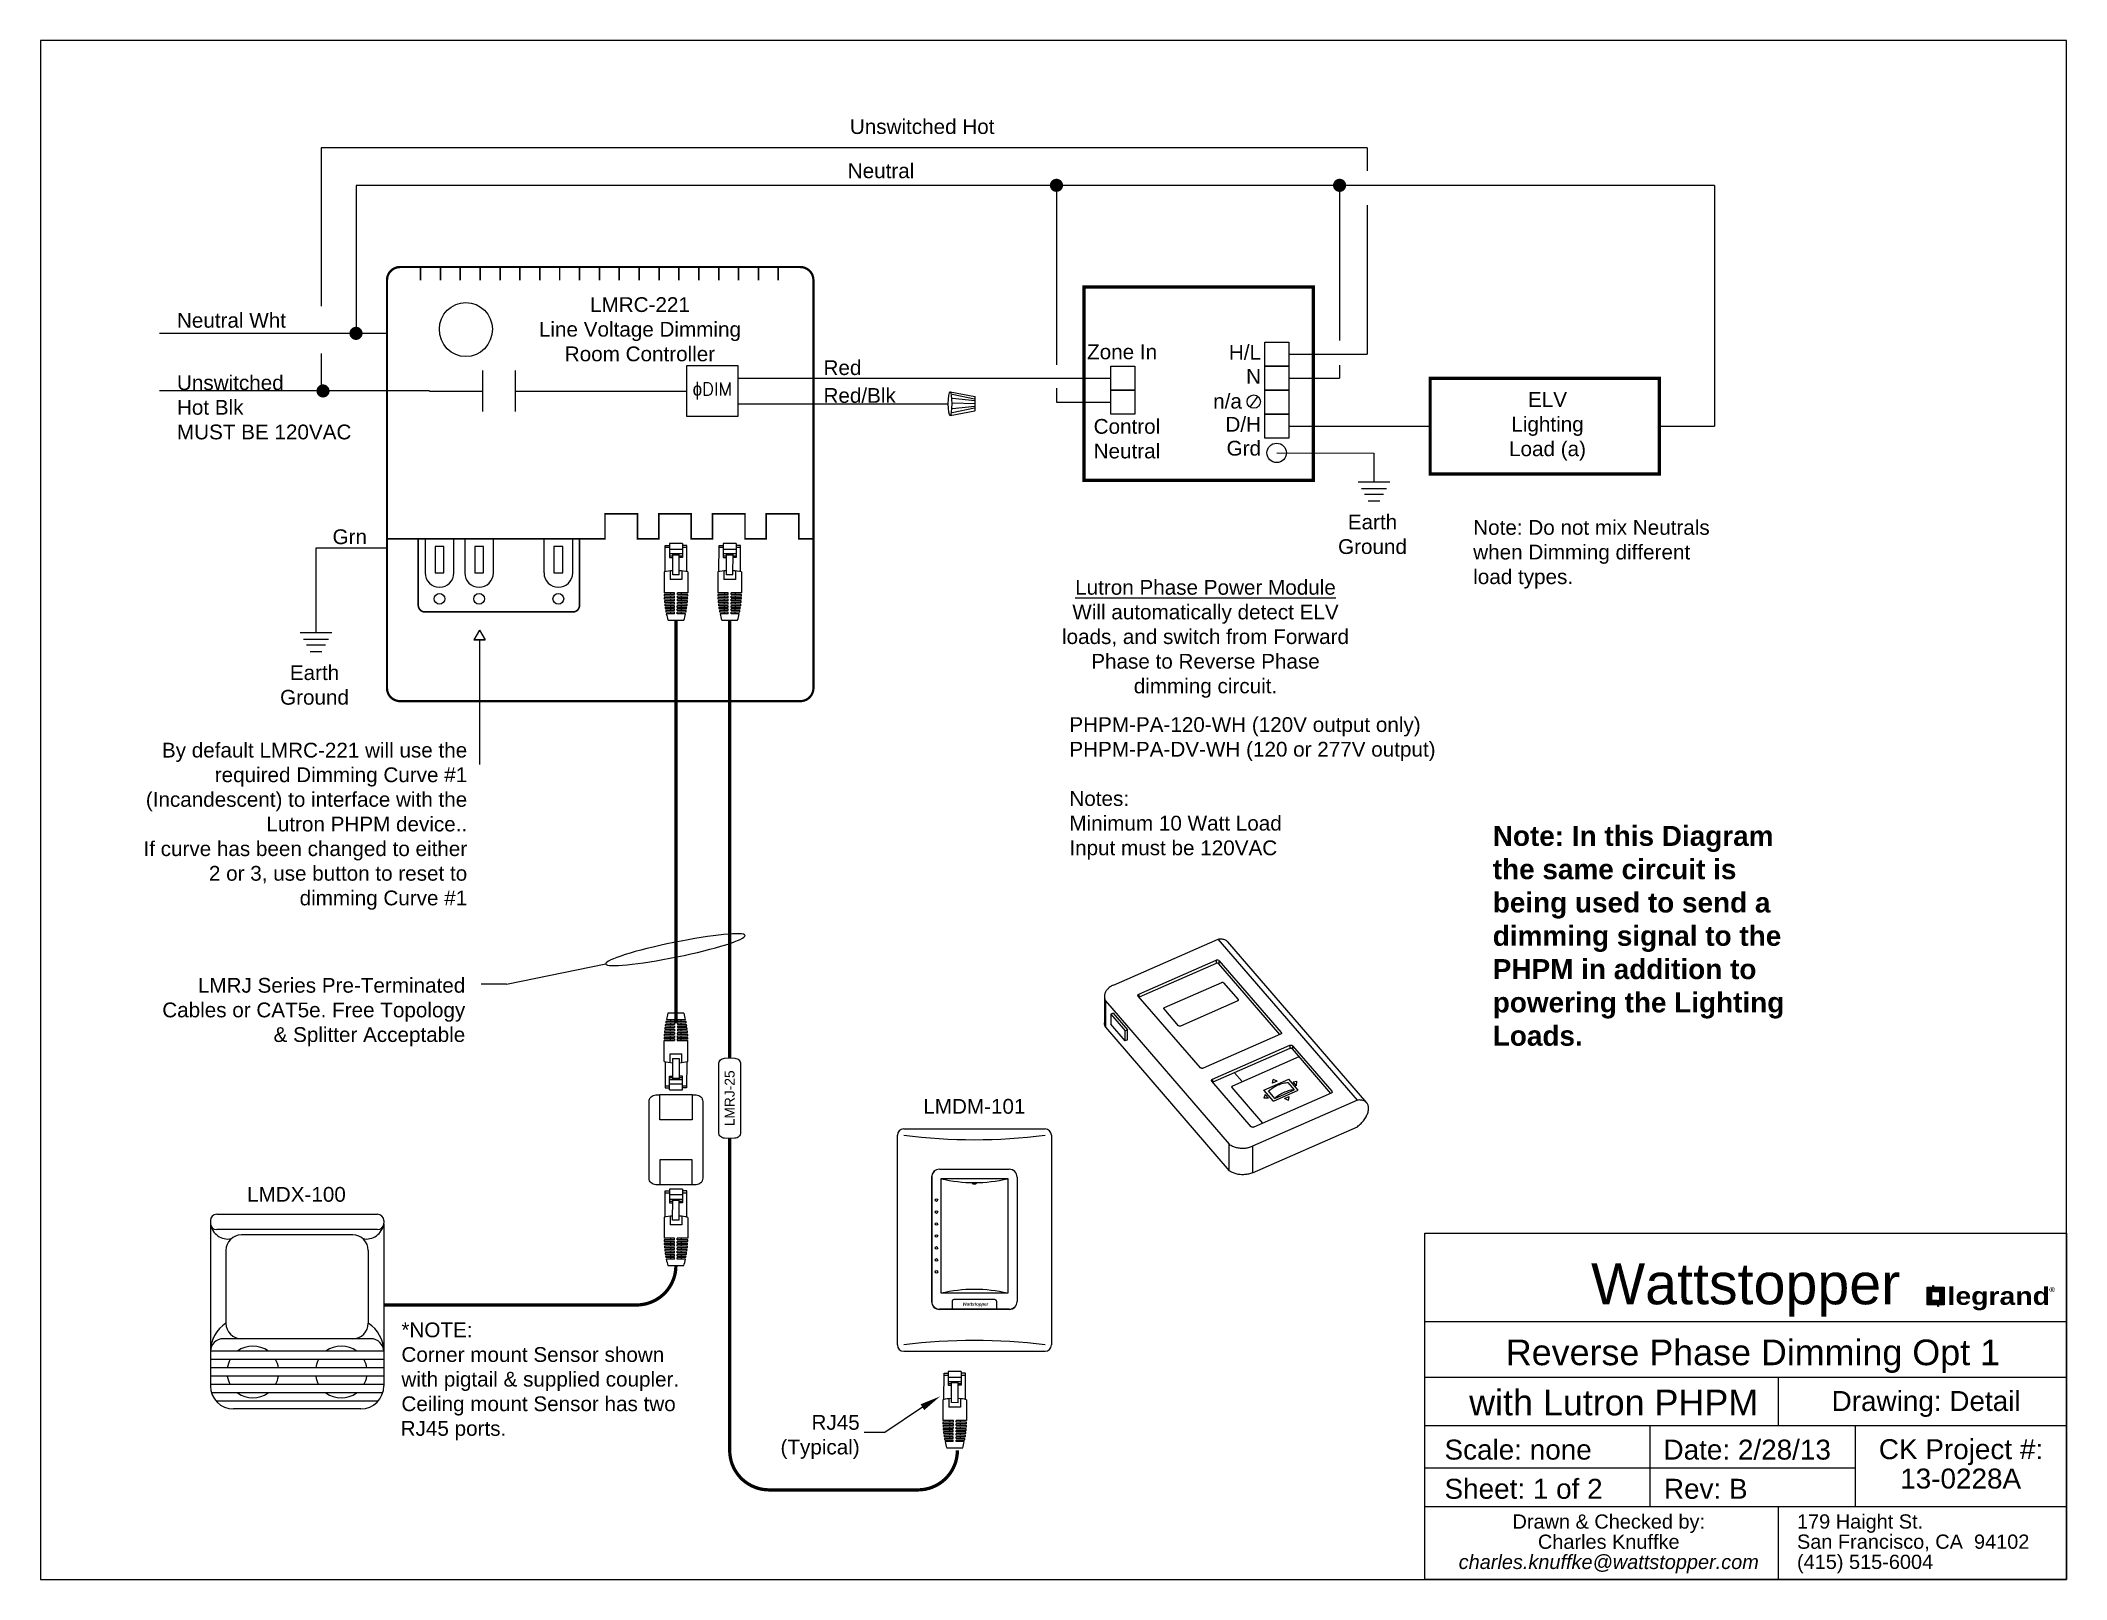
# Paper-space layout 'Lutron Rev Dim 1' of a CAD drawing. Header units: inches. Extents: x 6.51 to 16.38, y 0.58 to 8.08.
# The model-space entities are those that its viewports show. They can reach past a viewport. Long polylines and large blocks are cut down to what shows.
import ezdxf
from ezdxf.enums import TextEntityAlignment as Align

# ---------------------------------------------------------------- set-up
doc = ezdxf.new("R2010")
doc.units = ezdxf.units.IN
doc.header["$MEASUREMENT"] = 0
doc.linetypes.add('HIDDEN', pattern=[0.375, 0.25, -0.125])
doc.linetypes.add('HIDDEN2', pattern=[0.1875, 0.125, -0.0625])
doc.layers.get('0').update_dxf_attribs({"lineweight": 5})
for name, color, linetype, lineweight in [('Title Block', 7, 'Continuous', 5), ('Viewport', 7, 'Continuous', 5), ('WS', 3, 'Continuous', 5), ('WS_DETAIL', 7, 'Continuous', 5), ('WS_LineVoltage', 1, 'Continuous', 5)]:
    doc.layers.add(name, color=color, linetype=linetype, lineweight=lineweight)
doc.styles.add('ARIAL', font='arial.ttf')
doc.styles.add('Legrand', font='ariblk.ttf', dxfattribs={"height": 0.1875})
doc.styles.add('ROMANS', font='ROMANS.shx', dxfattribs={"height": 0.0625})

# ---------------------------------------------------------------- blocks, each defined once
blk = doc.blocks.new('Title_Knuffke')
h = blk.add_hatch(color=256)
h.dxf.hatch_style = 1
h.paths.add_polyline_path([(-0.6787, 1.3372), (-0.6317, 1.3372), (-0.6317, 1.3606), (-0.657, 1.3606), (-0.657, 1.4242), (-0.6787, 1.4242)])
h.paths.add_polyline_path([(-0.6228, 1.361), (-0.6259, 1.361), (-0.6259, 1.3301), (-0.6228, 1.3301)])
h.paths.add_polyline_path([(-0.6513, 1.4008), (-0.6481, 1.4008), (-0.6481, 1.4316), (-0.6513, 1.4316)])
h.paths.add_polyline_path([(-0.617, 1.4011), (-0.617, 1.3376), (-0.5953, 1.3376), (-0.5953, 1.4245), (-0.6424, 1.4245), (-0.6424, 1.4011)])
for points in [[(-0.657, 1.3606), (-0.6317, 1.3606), (-0.6317, 1.3372), (-0.6787, 1.3372), (-0.6787, 1.4242), (-0.657, 1.4242)], [(-0.6481, 1.4008), (-0.6513, 1.4008), (-0.6513, 1.4316), (-0.6481, 1.4316)], [(-0.617, 1.4011), (-0.6424, 1.4011), (-0.6424, 1.4245), (-0.5953, 1.4245), (-0.5953, 1.3376), (-0.617, 1.3376)], [(-0.6259, 1.361), (-0.6228, 1.361), (-0.6228, 1.3301), (-0.6259, 1.3301)]]:
    blk.add_lwpolyline(points, close=True)
at = {"layer": 'Title Block', "color": 7, "linetype": 'Continuous'}
for p, q in [((-3.125, 0), (-3.125, 1.6875)), ((-3.125, 1.6875), (0, 1.6875)), ((0, 1.6875), (0, 0)), ((-3.125, 1.257), (0, 1.257)), ((-3.125, 0.9861), (0, 0.9861)), ((-1.4028, 0.75), (-1.4028, 0.9861)), ((-3.125, 0.75), (0, 0.75)), ((-2.0278, 0.3542), (-2.0278, 0.75)), ((-1.0278, 0.3542), (-1.0278, 0.75)), ((-1.0278, 0.5417), (-3.125, 0.5417)), ((0, 0.3542), (-3.125, 0.3542)), ((-1.4028, 0), (-1.4028, 0.3542)), ((0, 0), (-3.125, 0))]:
    blk.add_line(p, q, dxfattribs=at)
at = {"style": 'Legrand'}
blk.add_text('legrand', height=0.08643, dxfattribs=at).set_placement((-0.5795, 1.381), align=Align.MIDDLE_LEFT)
blk.add_text('®', height=0.0235, dxfattribs=at).set_placement((-0.0839, 1.4002))
at = {"insert": (-1.5625, 1.4104), "char_height": 0.0375, "attachment_point": 5, "style": 'ARIAL'}
blk.add_mtext_dynamic_manual_height_columns('\\A2;{\\fArial|b0|i0|c0|p34;\\H5.3333x;Wattstopper}', width=0.688877, gutter_width=0.9375, heights=[0], dxfattribs=at)
at = {"layer": 'Title Block', "color": 7, "style": 'ARIAL'}
blk.add_text('CK Project #:', height=0.0972, dxfattribs=at).set_placement((-0.5139, 0.5861), align=Align.CENTER)
at = {"layer": 'Title Block', "color": 7, "char_height": 0.0694, "line_spacing_factor": 0.85, "style": 'ARIAL'}
for s, insert, width, attachment_point in [('Drawn & Checked by:\\PCharles Knuffke\\P{\\fArial|b0|i1|c0|p34;charles.knuffke@wattstopper.com}', (-2.2292, 0.317), 1.258431, 2), ('179 Haight St.\\PSan Francisco, CA  94102\\P(415) 515-6004', (-1.3124, 0.3173), 1.312364, 1)]:
    blk.add_mtext(s, dxfattribs=dict(at, insert=insert, width=width, attachment_point=attachment_point))
at = {"layer": 'Viewport', "style": 'ARIAL', "flags": 8}
for tag, height, p in [('SITE_NAME', 0.125, (-1.5271, 1.0438)), ('DRAWING_DEF', 0.125, (-2.2053, 0.7995)), ('DRAWING_TYPE', 0.0972, (-0.6836, 0.8208)), ('JOB#', 0.0972, (-0.5155, 0.443))]:
    blk.add_attdef(tag, text='', height=height, dxfattribs=at).set_placement(p, align=Align.CENTER)
for tag, p in [('SCALE', (-3.0291, 0.584)), ('DATE', (-1.9625, 0.584)), ('SHEET#', (-3.0291, 0.3931)), ('REVISION', (-1.9605, 0.3931))]:
    blk.add_attdef(tag, p, '', height=0.0972, dxfattribs=at)
blk = doc.blocks.new('A$C28216DC1')
at = {"layer": 'WS_DETAIL'}
blk.add_lwpolyline([(22.84, 8.11), (17.13, 4.27), (13.98, 4.27)], dxfattribs=at)
blk.add_solid([(23.11, 7.67), (22.56, 8.56), (25.52, 9.76)], dxfattribs=at)
at = {"layer": 'WS_DETAIL', "linetype": 'Continuous', "insert": (13.29, 3.59), "char_height": 2.25, "width": 37.309, "attachment_point": 6, "style": 'ARIAL'}
blk.add_mtext('\\pi29.81;RJ45\\P\\pi22.42;(Typical)', dxfattribs=at)
blk = doc.blocks.new('*U130')
for p, q in [((-1.64, 7.37), (-1.63, 11.37)), ((-1.63, 11.37), (-0.99, 11.37)), ((-1.63, 11.09), (-0.99, 11.09)), ((1, 11.65), (-0.99, 11.65)), ((-0.99, 11.65), (-0.99, 9.56)), ((-0.99, 10.79), (1, 10.79)), ((-0.99, 10.12), (1, 10.12)), ((-0.5, 9.76), (-0.99, 9.76)), ((-0.99, 9.56), (-0.5, 9.56)), ((-0.5, 6.9), (-0.49, 10.12)), ((0.51, 9.89), (-0.49, 9.89)), ((0.5, 6.89), (0.51, 10.12)), ((1, 9.56), (0.5, 9.56)), ((1, 9.76), (0.51, 9.76)), ((1, 11.65), (1, 9.56)), ((1.65, 11.37), (1, 11.37)), ((1, 11.09), (1.65, 11.09)), ((1.64, 7.37), (1.65, 11.37)), ((-1.8, 7.34), (-1.81, 4.17)), ((-0.9, 7.49), (-0.9, 6.2)), ((0.9, 6.2), (-0.9, 6.2)), ((0.5, 6.89), (-0.5, 6.9)), ((0.9, 7.49), (0.9, 6.2)), ((1.81, 7.33), (1.8, 4.16)), ((-0.21, 4.16), (-1.81, 4.17)), ((-0.21, 3.92), (-1.81, 3.92)), ((-0.21, 3.67), (-1.8, 3.67)), ((-0.21, 3.42), (-1.79, 3.43)), ((-0.21, 3.18), (-1.78, 3.18)), ((-0.81, 3.67), (-0.82, 3.43)), ((-0.82, 3.18), (-0.82, 2.93)), ((-0.81, 4.16), (-0.81, 3.92)), ((-0.22, 2.93), (-0.21, 3.18)), ((-0.21, 3.92), (-0.21, 4.16)), ((-0.21, 3.42), (-0.21, 3.67)), ((0.21, 3.92), (0.21, 4.16)), ((1.8, 4.16), (0.21, 4.16)), ((1.8, 3.91), (0.21, 3.92)), ((0.21, 3.42), (0.21, 3.67)), ((1.79, 3.67), (0.21, 3.67)), ((1.78, 3.42), (0.21, 3.42)), ((0.21, 2.93), (0.21, 3.18)), ((1.77, 3.18), (0.21, 3.18)), ((0.81, 4.16), (0.81, 3.92)), ((0.81, 3.67), (0.81, 3.42)), ((0.81, 3.18), (0.81, 2.93)), ((-0.22, 2.93), (-1.76, 2.93)), ((-0.22, 2.69), (-1.74, 2.69)), ((-0.22, 2.44), (-1.71, 2.44)), ((-0.22, 2.19), (-1.68, 2.19)), ((-0.22, 1.95), (-1.65, 1.95)), ((-0.22, 1.7), (-1.61, 1.7)), ((-0.22, 1.45), (-1.57, 1.45)), ((-0.22, 1.21), (-1.52, 1.21)), ((-0.22, 0.96), (-1.47, 0.96)), ((-1.21, 0), (1.21, 0)), ((-0.82, 2.69), (-0.82, 2.44)), ((-0.82, 2.19), (-0.82, 1.95)), ((-0.82, 1.7), (-0.82, 1.45)), ((-0.82, 1.21), (-0.82, 0.96)), ((-0.22, 2.44), (-0.22, 2.69)), ((-0.22, 1.95), (-0.22, 2.19)), ((-0.22, 1.45), (-0.22, 1.7)), ((-0.22, 0.96), (-0.22, 1.21)), ((0.2, 1.95), (0.2, 2.19)), ((1.67, 2.19), (0.2, 2.19)), ((1.64, 1.94), (0.2, 1.95)), ((0.2, 1.45), (0.2, 1.7)), ((1.6, 1.7), (0.2, 1.7)), ((1.55, 1.45), (0.2, 1.45)), ((0.2, 0.96), (0.2, 1.21)), ((1.51, 1.2), (0.2, 1.21)), ((1.45, 0.96), (0.2, 0.96)), ((1.75, 2.93), (0.21, 2.93)), ((0.21, 2.44), (0.21, 2.68)), ((1.73, 2.68), (0.21, 2.68)), ((1.7, 2.44), (0.21, 2.44)), ((0.8, 1.7), (0.8, 1.45)), ((0.8, 1.21), (0.8, 0.96)), ((0.81, 2.68), (0.81, 2.44)), ((0.81, 2.19), (0.81, 1.94))]:
    blk.add_line(p, q)
for centre, radius, start, end in [((-0.01, -0.65), 8.19, 93.4212, 102.6603), ((-0.01, -0.65), 8.19, 77.1781, 86.4172), ((13.26, 4.15), 15.07, 180.8562, 181.7934), ((13.26, 4.15), 15.07, 182.7312, 183.6696), ((-13.27, 4.18), 15.07, 356.1688, 357.1073), ((-13.27, 4.18), 15.07, 358.045, 358.9822), ((13.26, 4.15), 15.07, 184.6091, 185.5499), ((13.26, 4.15), 15.07, 186.4922, 187.4363), ((13.26, 4.15), 15.07, 188.3824, 189.3309), ((13.26, 4.15), 15.07, 190.282, 191.2359), ((13.26, 4.15), 15.07, 192.1931, 195.9571), ((-13.27, 4.18), 15.07, 343.8813, 347.6453), ((-13.27, 4.18), 15.07, 348.6025, 349.5565), ((-13.27, 4.18), 15.07, 350.5075, 351.456), ((-13.27, 4.18), 15.07, 352.4021, 353.3462), ((-13.27, 4.18), 15.07, 354.2885, 355.2293)]:
    blk.add_arc(centre, radius, start, end)
blk = doc.blocks.new('*U131')
for p, q in [((1.21, 0), (-1.21, 0)), ((-1.75, -2.93), (-0.21, -2.93)), ((-1.73, -2.68), (-0.21, -2.68)), ((-1.7, -2.44), (-0.21, -2.44)), ((-1.67, -2.19), (-0.2, -2.19)), ((-1.64, -1.94), (-0.2, -1.95)), ((-1.6, -1.7), (-0.2, -1.7)), ((-1.55, -1.45), (-0.2, -1.45)), ((-1.51, -1.2), (-0.2, -1.21)), ((-1.45, -0.96), (-0.2, -0.96)), ((-0.81, -2.19), (-0.81, -1.94)), ((-0.81, -2.68), (-0.81, -2.44)), ((-0.81, -3.18), (-0.81, -2.93)), ((-0.8, -1.21), (-0.8, -0.96)), ((-0.8, -1.7), (-0.8, -1.45)), ((-0.21, -2.44), (-0.21, -2.68)), ((-0.21, -2.93), (-0.21, -3.18)), ((-0.2, -0.96), (-0.2, -1.21)), ((-0.2, -1.45), (-0.2, -1.7)), ((-0.2, -1.95), (-0.2, -2.19)), ((0.22, -2.93), (0.21, -3.18)), ((0.22, -0.96), (1.47, -0.96)), ((0.22, -0.96), (0.22, -1.21)), ((0.22, -1.21), (1.52, -1.21)), ((0.22, -1.45), (1.57, -1.45)), ((0.22, -1.45), (0.22, -1.7)), ((0.22, -1.7), (1.61, -1.7)), ((0.22, -1.95), (1.65, -1.95)), ((0.22, -1.95), (0.22, -2.19)), ((0.22, -2.19), (1.68, -2.19)), ((0.22, -2.44), (1.71, -2.44)), ((0.22, -2.44), (0.22, -2.69)), ((0.22, -2.69), (1.74, -2.69)), ((0.22, -2.93), (1.76, -2.93)), ((0.82, -1.21), (0.82, -0.96)), ((0.82, -1.7), (0.82, -1.45)), ((0.82, -2.19), (0.82, -1.95)), ((0.82, -2.69), (0.82, -2.44)), ((0.82, -3.18), (0.82, -2.93)), ((-1.81, -7.33), (-1.8, -4.16)), ((-1.8, -3.91), (-0.21, -3.92)), ((-1.8, -4.16), (-0.21, -4.16)), ((-1.79, -3.67), (-0.21, -3.67)), ((-1.78, -3.42), (-0.21, -3.42)), ((-1.77, -3.18), (-0.21, -3.18)), ((-0.81, -3.67), (-0.81, -3.42)), ((-0.81, -4.16), (-0.81, -3.92)), ((-0.21, -3.42), (-0.21, -3.67)), ((-0.21, -3.92), (-0.21, -4.16)), ((0.21, -3.18), (1.78, -3.18)), ((0.21, -3.42), (1.79, -3.43)), ((0.21, -3.42), (0.21, -3.67)), ((0.21, -3.67), (1.8, -3.67)), ((0.21, -3.92), (1.81, -3.92)), ((0.21, -3.92), (0.21, -4.16)), ((0.21, -4.16), (1.81, -4.17)), ((0.81, -3.67), (0.82, -3.43)), ((0.81, -4.16), (0.81, -3.92)), ((1.8, -7.34), (1.81, -4.17)), ((-1.64, -7.37), (-1.65, -11.37)), ((-0.9, -7.49), (-0.9, -6.2)), ((-0.9, -6.2), (0.9, -6.2)), ((-0.5, -6.89), (-0.51, -10.12)), ((-0.5, -6.89), (0.5, -6.9)), ((0.5, -6.9), (0.49, -10.12)), ((0.9, -7.49), (0.9, -6.2)), ((1.64, -7.37), (1.63, -11.37)), ((-1, -11.09), (-1.65, -11.09)), ((-1.65, -11.37), (-1, -11.37)), ((-1, -11.65), (-1, -9.56)), ((-1, -9.56), (-0.5, -9.56)), ((-1, -9.76), (-0.51, -9.76)), ((0.99, -10.12), (-1, -10.12)), ((0.99, -10.79), (-1, -10.79)), ((-1, -11.65), (0.99, -11.65)), ((-0.51, -9.89), (0.49, -9.89)), ((0.99, -9.56), (0.5, -9.56)), ((0.5, -9.76), (0.99, -9.76)), ((0.99, -11.65), (0.99, -9.56)), ((1.63, -11.09), (0.99, -11.09)), ((1.63, -11.37), (0.99, -11.37))]:
    blk.add_line(p, q)
for centre, radius, start, end in [((13.27, -4.18), 15.07, 163.8813, 167.6453), ((13.27, -4.18), 15.07, 174.2885, 175.2293), ((13.27, -4.18), 15.07, 172.4021, 173.3462), ((13.27, -4.18), 15.07, 170.5075, 171.456), ((13.27, -4.18), 15.07, 168.6025, 169.5565), ((-13.26, -4.15), 15.07, 12.1931, 15.9571), ((-13.26, -4.15), 15.07, 10.282, 11.2359), ((-13.26, -4.15), 15.07, 8.3824, 9.3309), ((-13.26, -4.15), 15.07, 6.4922, 7.4363), ((-13.26, -4.15), 15.07, 4.6091, 5.5499), ((13.27, -4.18), 15.07, 178.045, 178.9822), ((13.27, -4.18), 15.07, 176.1688, 177.1073), ((-13.26, -4.15), 15.07, 2.7312, 3.6696), ((-13.26, -4.15), 15.07, 0.8562, 1.7934), ((0.01, 0.65), 8.19, 257.1781, 266.4172), ((0.01, 0.65), 8.19, 273.4212, 282.6603)]:
    blk.add_arc(centre, radius, start, end)
blk = doc.blocks.new('*U135')
at = {"linetype": 'HIDDEN'}
for p, q in [((-2.48, 3.03), (-2.48, 6.83)), ((2.48, 6.83), (2.48, 3.03)), ((2.48, 3.03), (-2.48, 3.03)), ((2.48, -3.03), (-2.48, -3.03)), ((-2.48, -3.03), (-2.48, -6.83)), ((2.48, -6.83), (2.48, -3.03))]:
    blk.add_line(p, q, dxfattribs=at)
for p, q in [((2.48, 6.83), (-2.48, 6.83)), ((2.48, -6.83), (-2.48, -6.83))]:
    blk.add_line(p, q)
for points in [[(-2.48, -6.83), (-3.08, -6.83, -0.414214), (-4.08, -5.83), (-4.08, 5.83, -0.414214), (-3.08, 6.83), (-2.48, 6.83)], [(2.48, 6.83), (3.08, 6.83, -0.414214), (4.08, 5.83), (4.08, -5.83, -0.414214), (3.08, -6.83), (2.48, -6.83)]]:
    blk.add_lwpolyline(points, format="xyb")
blk = doc.blocks.new('*U138')
at = {"const_width": 0.5}
for points in [[(0, 132.37), (0, 6)], [(34.64, 6), (34.64, 6)], [(6, 0), (28.64, 0)]]:
    blk.add_lwpolyline(points, dxfattribs=at)
for points in [[(0, 6, 0.414214), (6, 0)], [(28.64, 0, 0.414214), (34.64, 6)]]:
    blk.add_lwpolyline(points, format="xyb", dxfattribs=at)
blk = doc.blocks.new('*U134')
blk.add_lwpolyline([(-1.66, -5.21), (-1.66, 5.21, -0.414214), (-0.78, 6.09), (0.78, 6.09, -0.414214), (1.66, 5.21), (1.66, -5.21, -0.414214), (0.78, -6.09), (-0.78, -6.09, -0.414214)], format="xyb", close=True)
at = {"insert": (0, 0), "char_height": 1.5, "attachment_point": 5, "rotation": 90, "style": 'ARIAL', "bg_fill": 3, "box_fill_scale": 1, "bg_fill_color": 256, "bg_fill_transparency": 0}
blk.add_mtext_dynamic_manual_height_columns('LMRJ-25', width=12.0337, gutter_width=70, heights=[0], dxfattribs=at)
blk = doc.blocks.new('LMCT-100_i')
at = {"extrusion": (0, 0.700492, 0.71366)}
for p, q in [((-24.44, 12.57), (-4.49, 21.34)), ((21.96, -9.31), (-4.49, 21.34)), ((-2.72, 20.82), (23.73, -9.83)), ((-19.6, 10.84), (-4.88, 17.31)), ((-4.88, 16.69), (-19.52, 10.26)), ((-4.89, 17.31), (-4.89, 16.68)), ((-4.39, 17.23), (7.47, 3.58)), ((-4.39, 17.22), (-4.39, 16.6)), ((7.2, 3.17), (-4.39, 16.6)), ((-14.71, 8.31), (-3.84, 13.09)), ((-3.47, 13.03), (-0.73, 9.81)), ((-26.13, 10.41), (-26.13, 5.37)), ((-25.93, 9.59), (-25.93, 4.54)), ((-25.92, 9.59), (-2.4, -17.69)), ((-7.85, -3.15), (-19.72, 10.49)), ((-19.6, 10.84), (-19.6, 10.35)), ((-12.03, 4.85), (-14.8, 8.05)), ((-0.8, 9.56), (-11.67, 4.79)), ((-24.48, 7.23), (-24.92, 7.04)), ((-24.92, 7.04), (-22.2, 3.89)), ((-24.92, 7.04), (-24.92, 5.11)), ((-22.2, 1.96), (-24.92, 5.11)), ((-22.2, 3.89), (-21.76, 4.08)), ((-22.2, 1.96), (-22.2, 3.89)), ((-21.76, 2.15), (-21.76, 4.08)), ((-21.76, 2.15), (-22.2, 1.96)), ((7.36, 3.23), (-7.36, -3.23)), ((-5.6, -5.33), (9.12, 1.14)), ((9.12, 0.51), (-5.52, -5.91)), ((7.47, 3.58), (7.47, 3.31)), ((9.12, 1.14), (9.12, 0.51)), ((9.61, 1.05), (17.1, -7.63)), ((9.61, 1.05), (9.61, 0.43)), ((16.9, -8.02), (9.61, 0.43)), ((-1.72, -6.58), (10.88, -1.04)), ((1.77, -14.36), (-5.72, -5.68)), ((-5.6, -5.33), (-5.6, -5.82)), ((3.96, -13.7), (-1.84, -6.93)), ((0.07, -5.79), (-1.38, -4.1)), ((4.2, -7.4), (8.9, -5.34)), ((6, -9.49), (4.2, -7.4)), ((6.24, -8.97), (5.04, -7.57)), ((6, -9.49), (10.7, -7.42)), ((6.24, -8.97), (9.96, -7.33)), ((8.76, -5.94), (9.96, -7.33)), ((10.7, -7.42), (8.9, -5.34)), ((17.1, -7.63), (17.1, -7.9)), ((21.96, -9.31), (2, -18.08)), ((16.98, -7.98), (2.27, -14.44)), ((5.05, -8.96), (4.42, -8.23)), ((2, -23.12), (21.96, -14.36)), ((-2.4, -22.73), (-2.4, -17.69)), ((2, -18.08), (2, -23.12))]:
    blk.add_line(p, q, dxfattribs=at)
for p, q in [((5.83, -6.07), (5.93, -5.37)), ((6.71, -5.7), (5.93, -5.37)), ((9.78, -5.85), (10.48, -5.73)), ((10.4, -6.57), (10.48, -5.73)), ((4.42, -8.23), (4.2, -8.91)), ((5.05, -8.96), (4.2, -8.91)), ((8.87, -9.36), (8.09, -9.03)), ((8.87, -9.36), (8.97, -8.66))]:
    blk.add_line(p, q)
at = {"extrusion": (-0.310472, -0.62793, 0.71366)}
for p, q in [((6.71, -5.7), (5.83, -6.07)), ((8.97, -8.66), (8.09, -9.03))]:
    blk.add_line(p, q, dxfattribs=at)
at = {"extrusion": (-0.692921, 0.102711, 0.71366)}
blk.add_line((10.4, -6.57), (9.78, -5.85), dxfattribs=at)
for centre in [(-4.71, 16.87), (-4.71, 16.25)]:
    blk.add_arc(centre, 0.477, 48.6015, 112.129)
for points, knots in [([(-4.49, 21.34), (-4.24, 21.37), (-3.76, 21.38), (-3.16, 21.21), (-2.85, 20.98), (-2.72, 20.83), (-2.72, 20.82)], [0, 0, 0, 0, 0.1, 0.2, 0.3, 0.3044799, 0.3044799, 0.3044799, 0.3044799]), ([(-25.93, 4.54), (-26.02, 4.72), (-26.11, 5), (-26.13, 5.28), (-26.13, 5.37)], [0, 0, 0, 0, 0.1666667, 0.2459578, 0.2459578, 0.2459578, 0.2459578])]:
    blk.add_open_spline(points, degree=3, knots=knots)
for points in [[(-24.44, 12.57), (-24.67, 12.47), (-25.09, 12.23), (-25.6, 11.79), (-25.95, 11.27), (-26.13, 10.71), (-26.14, 10.14), (-26.02, 9.77), (-25.93, 9.59)], [(-3.84, 13.09), (-3.82, 13.1), (-3.78, 13.11), (-3.71, 13.12), (-3.64, 13.11), (-3.57, 13.1), (-3.52, 13.07), (-3.49, 13.04), (-3.47, 13.03)], [(-19.72, 10.49), (-19.73, 10.51), (-19.76, 10.55), (-19.77, 10.62), (-19.77, 10.69), (-19.73, 10.75), (-19.68, 10.8), (-19.63, 10.83), (-19.6, 10.84)], [(-14.8, 8.05), (-14.81, 8.07), (-14.83, 8.1), (-14.84, 8.15), (-14.83, 8.2), (-14.81, 8.24), (-14.77, 8.28), (-14.73, 8.3), (-14.71, 8.31)], [(-0.73, 9.81), (-0.72, 9.8), (-0.7, 9.77), (-0.69, 9.72), (-0.69, 9.67), (-0.72, 9.62), (-0.76, 9.58), (-0.8, 9.56), (-0.82, 9.55)], [(-11.67, 4.79), (-11.69, 4.78), (-11.73, 4.76), (-11.8, 4.75), (-11.87, 4.76), (-11.93, 4.78), (-11.99, 4.81), (-12.02, 4.83), (-12.03, 4.85)], [(7.47, 3.58), (7.49, 3.56), (7.51, 3.52), (7.53, 3.46), (7.52, 3.39), (7.48, 3.32), (7.43, 3.27), (7.38, 3.24), (7.35, 3.23)], [(9.12, 1.14), (9.14, 1.15), (9.2, 1.17), (9.3, 1.18), (9.39, 1.17), (9.48, 1.15), (9.56, 1.11), (9.6, 1.07), (9.61, 1.05)], [(9.61, 0.43), (9.6, 0.45), (9.56, 0.48), (9.48, 0.52), (9.39, 0.55), (9.3, 0.56), (9.2, 0.54), (9.14, 0.53), (9.12, 0.51)], [(-7.36, -3.23), (-7.38, -3.24), (-7.44, -3.26), (-7.54, -3.27), (-7.63, -3.27), (-7.72, -3.24), (-7.8, -3.2), (-7.84, -3.17), (-7.85, -3.15)], [(-5.72, -5.68), (-5.73, -5.66), (-5.76, -5.62), (-5.77, -5.56), (-5.76, -5.49), (-5.73, -5.42), (-5.67, -5.37), (-5.62, -5.34), (-5.6, -5.33)], [(-1.84, -6.93), (-1.85, -6.91), (-1.88, -6.87), (-1.89, -6.8), (-1.88, -6.74), (-1.85, -6.67), (-1.8, -6.62), (-1.75, -6.59), (-1.72, -6.58)], [(5.04, -7.57), (5.33, -7.34), (5.94, -6.91), (6.9, -6.4), (7.85, -6.06), (8.47, -5.96), (8.76, -5.94)], [(9.96, -7.33), (9.67, -7.35), (9.06, -7.46), (8.1, -7.8), (7.14, -8.3), (6.53, -8.73), (6.24, -8.97)], [(17.1, -7.63), (17.12, -7.65), (17.14, -7.69), (17.16, -7.75), (17.15, -7.82), (17.11, -7.88), (17.06, -7.94), (17.01, -7.97), (16.98, -7.98)], [(21.96, -14.36), (22.21, -14.17), (22.68, -13.76), (23.28, -13.06), (23.74, -12.32), (24.02, -11.58), (24.12, -10.88), (24.02, -10.27), (23.74, -9.78), (23.28, -9.44), (22.68, -9.27), (22.21, -9.28), (21.96, -9.31)], [(2.27, -14.44), (2.24, -14.46), (2.18, -14.48), (2.09, -14.49), (1.99, -14.48), (1.9, -14.45), (1.83, -14.42), (1.79, -14.38), (1.77, -14.36)], [(-2.4, -17.69), (-2.22, -17.83), (-1.8, -18.07), (-1.08, -18.32), (-0.3, -18.46), (0.5, -18.47), (1.29, -18.34), (1.78, -18.18), (2, -18.08)], [(2, -23.12), (1.78, -23.22), (1.29, -23.39), (0.5, -23.51), (-0.3, -23.5), (-1.08, -23.37), (-1.8, -23.11), (-2.22, -22.87), (-2.4, -22.73)]]:
    blk.add_open_spline(points, degree=3)
at = {"layer": 'WS_DETAIL', "extrusion": (0, 0.700492, 0.71366)}
blk.add_line((-25.93, 4.54), (-2.4, -22.73), dxfattribs=at)
at = {"layer": 'WS_DETAIL'}
blk.add_line((-24.48, 7.23), (-21.76, 4.08), dxfattribs=at)
blk = doc.blocks.new('cap')
at = {"layer": 'WS_DETAIL'}
for p, q in [((0.196, 0.214), (-0.435, 0.098)), ((-0.429, -0.01), (0.137, 0.048)), ((-0.427, 0.033), (0.141, 0.152)), ((0, 0), (0, 0)), ((0.196, -0.381), (-0.435, -0.265)), ((-0.433, -0.084), (0.133, -0.094)), ((-0.429, -0.158), (0.137, -0.215)), ((-0.427, -0.201), (0.141, -0.32))]:
    blk.add_line(p, q, dxfattribs=at)
blk.add_ellipse((-0.435, -0.084), major_axis=(0, 0.181), ratio=0.053433, start_param=-0.006784, end_param=3.15639, dxfattribs=at)
blk.add_ellipse((0.196, -0.084), major_axis=(0, -0.299), ratio=0.147154, dxfattribs=at)
blk = doc.blocks.new('WallPlate1Gang')
for p, q in [((-11.72, 0.96), (-11.72, 32.87)), ((-10.76, 33.83), (10.76, 33.83)), ((11.72, 32.87), (11.72, 0.96)), ((-6.49, 26.51), (-6.49, 7.57)), ((-5.31, 27.69), (5.31, 27.69)), ((6.49, 26.51), (6.49, 7.57)), ((5.31, 6.39), (-5.31, 6.39)), ((-10.76, 0), (10.76, 0))]:
    blk.add_line(p, q)
for centre, radius, start, end in [((-10.76, 32.87), 0.96, 90, 180), ((0, 117.5), 85.31, 262.7571, 277.2429), ((10.76, 32.87), 0.96, 0, 90), ((-5.31, 26.51), 1.18, 90, 180), ((5.31, 26.51), 1.18, 0, 90), ((-5.31, 7.57), 1.18, 180, 270), ((5.31, 7.57), 1.18, 270, 0), ((-10.76, 0.96), 0.96, 180, 270), ((0, -83.67), 85.31, 82.7571, 97.2429), ((10.76, 0.96), 0.96, 270, 0)]:
    blk.add_arc(centre, radius, start, end)
blk = doc.blocks.new('*U137')
blk.add_blockref('WallPlate1Gang', (0, -0.01))
blk = doc.blocks.new('*U207')
for p, q in [((-6.5, 20.13), (-6.5, 1.18)), ((-5.32, 21.31), (5.32, 21.31)), ((-5.07, 2.44), (-5.07, 19.89)), ((-5.07, 19.89), (5.07, 19.89)), ((-5.07, 19.89), (5.07, 19.89)), ((-0.33, 19.29), (-0.33, 19.19)), ((0.33, 19.29), (0.33, 19.19)), ((5.07, 19.89), (5.07, 2.44)), ((6.5, 20.13), (6.5, 1.18)), ((5.32, 0), (-5.32, 0)), ((5.07, 2.44), (-5.07, 2.44)), ((5.07, 2.44), (-5.07, 2.44)), ((-3.38, 1.24), (-3.38, 0)), ((3.14, 1.48), (-3.14, 1.48)), ((3.38, 1.24), (3.38, 0))]:
    blk.add_line(p, q)
for centre in [(-5.78, 16.63), (-5.78, 14.81), (-5.78, 12.99), (-5.78, 11.16), (-5.78, 9.34), (-5.78, 7.52), (-5.78, 5.7)]:
    blk.add_circle(centre, 0.199)
for centre, radius, start, end in [((-5.32, 20.13), 1.18, 90, 180), ((0, 41.25), 21.96, 256.6482, 283.3518), ((0, 19.73), 0.639, 238.6629, 301.3371), ((5.32, 20.13), 1.18, 0, 90), ((-5.32, 1.18), 1.18, 180, 270), ((0, -18.92), 21.96, 76.6482, 103.3518), ((-3.14, 1.24), 0.239, 90, 180), ((3.14, 1.24), 0.239, 0, 90), ((5.32, 1.18), 1.18, 270, 0)]:
    blk.add_arc(centre, radius, start, end)
at = {"style": 'ARIAL'}
for s, insert, char_height, width, attachment_point in [('LMDM-101', (0, 32.02), 2.25, 40.9705, 2), ('{\\fArial|b1|i1|c0|p34;Wattstopper}', (-1.79, 1.04), 0.4798, 3.7953, 1)]:
    blk.add_mtext(s, dxfattribs=dict(at, insert=insert, char_height=char_height, width=width, attachment_point=attachment_point))
blk = doc.blocks.new('*U264')
for p, q in [((-17.89, 50.31), (-17.89, 44.1)), ((-17.89, 50.31), (-17.89, 44.1)), ((-12.94, 50.31), (-12.94, 44.1)), ((-12.94, 50.31), (-12.94, 44.1)), ((-26, 47.2), (-17.89, 47.2)), ((-12.94, 47.2), (13.17, 47.2)), ((-26.64, 24.72), (-26.64, 19.51)), ((-22.27, 19.51), (-22.27, 24.72)), ((-20.61, 24.72), (-20.61, 19.51)), ((-16.25, 19.51), (-16.25, 24.72)), ((-8.56, 24.72), (-8.56, 19.51)), ((-4.19, 19.51), (-4.19, 24.72))]:
    blk.add_line(p, q)
for points, const_width in [([(-0.09, 66.07), (30.45, 66.07, -0.414214), (32.44, 64.07), (32.44, 2, -0.414214), (30.45, 0), (-30.45, 0, -0.414214), (-32.44, 2), (-32.44, 64.07, -0.414214), (-30.45, 66.07), (-0.09, 66.07)], 0.343), ([(-27.68, 24.72), (-27.68, 14.58, 0.414214), (-26.68, 13.58), (-4.15, 13.58, 0.414214), (-3.15, 14.58), (-3.15, 24.72)], 0.25)]:
    blk.add_lwpolyline(points, format="xyb", dxfattribs=dict(const_width=const_width))
at = {"const_width": 0.25}
for points in [[(-27.34, 64.06), (-27.34, 66.07)], [(-24.32, 64.06), (-24.32, 66.07)], [(-21.29, 64.06), (-21.29, 66.07)], [(-18.27, 64.06), (-18.27, 66.07)], [(-15.24, 64.06), (-15.24, 66.07)], [(-12.22, 64.06), (-12.22, 66.07)], [(-9.19, 64.06), (-9.19, 66.07)], [(-6.17, 64.06), (-6.17, 66.07)], [(-3.15, 64.06), (-3.15, 66.07)], [(-0.12, 64.06), (-0.12, 66.07)], [(2.9, 64.06), (2.9, 66.07)], [(5.93, 64.06), (5.93, 66.07)], [(8.95, 64.06), (8.95, 66.07)], [(11.98, 64.06), (11.98, 66.07)], [(15, 64.06), (15, 66.07)], [(18.03, 64.06), (18.03, 66.07)], [(21.05, 64.06), (21.05, 66.07)], [(24.07, 64.06), (24.07, 66.07)], [(27.1, 64.06), (27.1, 66.07)], [(32.44, 24.72), (30.2, 24.72), (30.2, 28.51), (25.24, 28.51), (25.24, 24.72), (22.03, 24.72), (22.03, 28.51), (17.07, 28.51), (17.07, 24.72), (13.86, 24.72), (13.86, 28.51), (8.9, 28.51), (8.9, 24.72), (5.69, 24.72), (5.69, 28.51), (0.73, 28.51), (0.73, 24.72), (-32.44, 24.72)]]:
    blk.add_lwpolyline(points, dxfattribs=at)
blk.add_lwpolyline([(-20.43, 52.43), (-21.24, 52.51), (-21.99, 52.75), (-22.67, 53.13), (-23.27, 53.64), (-23.77, 54.26), (-24.14, 54.98), (-24.38, 55.78), (-24.46, 56.64), (-24.46, 56.64), (-24.38, 57.45), (-24.14, 58.2), (-23.77, 58.89), (-23.27, 59.49), (-22.67, 59.98), (-21.99, 60.36), (-21.24, 60.59), (-20.43, 60.68), (-20.43, 60.68), (-19.63, 60.59), (-18.87, 60.36), (-18.19, 59.98), (-17.59, 59.49), (-17.09, 58.89), (-16.72, 58.2), (-16.48, 57.45), (-16.4, 56.64), (-16.4, 56.64), (-16.48, 55.78), (-16.72, 54.98), (-17.09, 54.26), (-17.59, 53.64), (-18.19, 53.13), (-18.87, 52.75), (-19.63, 52.51), (-20.43, 52.43), (-20.43, 52.43), (-20.43, 52.43)])
for points in [[(13.17, 51.08), (20.92, 51.08), (20.92, 43.33), (13.17, 43.33)], [(-25.12, 19.51), (-23.79, 19.51), (-23.79, 23.54), (-25.12, 23.54)], [(-19.09, 19.51), (-17.77, 19.51), (-17.77, 23.54), (-19.09, 23.54)], [(-7.04, 19.51), (-5.71, 19.51), (-5.71, 23.54), (-7.04, 23.54)]]:
    blk.add_lwpolyline(points, close=True)
for centre in [(-24.45, 15.57), (-18.43, 15.57), (-6.37, 15.57)]:
    blk.add_circle(centre, 0.819)
for centre in [(-24.45, 19.51), (-18.43, 19.51), (-6.37, 19.51)]:
    blk.add_arc(centre, 2.18, 180, 0)
at = {"insert": (6.05, 61.48), "char_height": 2.25, "width": 40.9705, "attachment_point": 2, "style": 'ROMANS'}
blk.add_mtext('{\\fArial|b0|i0|c0|p34;LMRC-221\\PLine Voltage Dimming\\PRoom Controller}', dxfattribs=at)
at = {"linetype": 'Continuous', "insert": (17.05, 47.2), "char_height": 2, "width": 5.8059, "attachment_point": 5, "style": 'ROMANS'}
blk.add_mtext('ɸDIM', dxfattribs=at)

msp = doc.modelspace()

# ---------------------------------------------------------------- linework, layer by layer
for p, q in [((1379.123, -39.062), (1379.123, -40.879)), ((1372.539, -39.667), (1375.984, -39.667)), ((1382.429, -40.009), (1382.279, -40.215)), ((1382.789, -41.087), (1384.638, -41.091)), ((1384.336, -41.638), (1384.94, -41.638)), ((1384.402, -41.764), (1384.875, -41.764)), ((1384.458, -41.874), (1384.818, -41.874)), ((1384.526, -42), (1384.75, -42)), ((1364.214, -44.504), (1364.817, -44.504)), ((1364.279, -44.631), (1364.752, -44.631)), ((1367.626, -44.459), (1367.519, -44.645)), ((1367.519, -44.645), (1367.733, -44.645)), ((1367.733, -44.645), (1367.519, -44.645)), ((1367.626, -44.459), (1367.733, -44.645)), ((1367.626, -44.645), (1367.626, -47.018)), ((1364.336, -44.74), (1364.696, -44.74)), ((1364.404, -44.866), (1364.628, -44.866)), ((1368.142, -51.193), (1367.656, -51.193)), ((1362.508, -55.691), (1362.508, -55.743)), ((1362.509, -55.758), (1362.509, -58.836)), ((1362.629, -55.571), (1365.687, -55.571)), ((1365.687, -55.864), (1362.629, -55.864)), ((1365.806, -55.758), (1365.806, -58.836)), ((1365.807, -55.691), (1365.807, -55.743)), ((1365.218, -55.965), (1363.098, -55.965)), ((1362.805, -56.258), (1362.805, -57.645)), ((1365.511, -56.258), (1365.511, -57.645)), ((1365.806, -58.178), (1362.509, -58.178)), ((1365.562, -57.938), (1362.754, -57.938)), ((1365.806, -58.336), (1362.509, -58.336)), ((1365.806, -58.494), (1362.509, -58.494)), ((1365.806, -58.653), (1362.509, -58.653)), ((1365.806, -58.811), (1362.509, -58.811)), ((1365.785, -58.969), (1362.53, -58.969)), ((1365.695, -59.128), (1362.62, -59.128)), ((1365.368, -59.275), (1362.948, -59.275))]:
    msp.add_line(p, q)
at = {"linetype": 'Continuous'}
msp.add_line((1368.142, -51.193), (1370.029, -50.808), dxfattribs=at)
at = {"linetype": 'Continuous', "const_width": 0.0625}
for points in [[(1379.123, -41.608), (1383.484, -41.608), (1383.484, -37.932), (1379.123, -37.932)], [(1385.708, -41.488), (1390.068, -41.488), (1390.068, -39.671), (1385.708, -39.671)]]:
    msp.add_lwpolyline(points, close=True, dxfattribs=at)
for points in [[(1382.562, -38.983), (1383.018, -38.983), (1383.018, -39.439), (1382.562, -39.439)], [(1379.634, -39.439), (1380.09, -39.439), (1380.09, -39.895), (1379.634, -39.895)], [(1382.562, -39.439), (1383.018, -39.439), (1383.018, -39.895), (1382.562, -39.895)], [(1379.634, -39.895), (1380.09, -39.895), (1380.09, -40.351), (1379.634, -40.351)], [(1382.562, -39.895), (1383.018, -39.895), (1383.018, -40.351), (1382.562, -40.351)], [(1382.562, -40.351), (1383.018, -40.351), (1383.018, -40.807), (1382.562, -40.807)]]:
    msp.add_lwpolyline(points, close=True)
for points in [[(1384.638, -41.091), (1384.638, -41.091), (1384.638, -41.638)], [(1365.868, -42.9), (1364.516, -42.9), (1364.516, -44.504)]]:
    msp.add_lwpolyline(points)
for centre, radius in [((1382.354, -40.112), 0.127), ((1382.789, -41.087), 0.185)]:
    msp.add_circle(centre, radius)
for centre, radius, start, end in [((1362.629, -55.691), 0.121, 90, 180), ((1362.629, -55.743), 0.121, 180, 270), ((1362.845, -55.702), 0.34, 189.3383, 280.3118), ((1365.471, -55.702), 0.34, 259.6882, 350.6617), ((1365.687, -55.691), 0.121, 0, 90), ((1365.687, -55.743), 0.121, 270, 0), ((1363.098, -56.258), 0.293, 90, 180), ((1365.218, -56.258), 0.293, 0, 90), ((1363.141, -58.18), 0.632, 122.1791, 180.2423), ((1363.098, -57.645), 0.293, 180, 270), ((1365.218, -57.645), 0.293, 270, 0), ((1365.174, -58.18), 0.632, 359.7577, 57.8209), ((1362.754, -58.183), 0.244, 90, 180), ((1363.317, -58.572), 0.493, 53.1936, 126.8064), ((1364.998, -58.572), 0.493, 53.1936, 126.8064), ((1365.562, -58.183), 0.244, 0, 90), ((1363.317, -58.572), 0.493, 151.3746, 170.9384), ((1363.317, -58.572), 0.493, 9.0616, 28.6254), ((1364.998, -58.572), 0.493, 151.3746, 170.9384), ((1364.998, -58.572), 0.493, 9.0616, 28.6254), ((1362.948, -58.836), 0.439, 180, 270), ((1363.317, -58.572), 0.493, 189.4443, 209.0566), ((1363.317, -58.572), 0.493, 330.9434, 350.5557), ((1364.998, -58.572), 0.493, 189.4443, 209.0566), ((1365.368, -58.836), 0.439, 270, 0), ((1364.998, -58.572), 0.493, 330.9434, 350.5557), ((1363.317, -58.572), 0.493, 233.8289, 306.1711), ((1364.998, -58.572), 0.493, 233.8289, 306.1711)]:
    msp.add_arc(centre, radius, start, end)
at = {"extrusion": (0, 0, -1)}
msp.add_ellipse((1371.354, -50.538), major_axis=(1.325, 0.27), ratio=0.103781, dxfattribs=at)
for p in [(1379.123, -39.667), (1385.708, -39.667), (1379.123, -40.273), (1385.708, -40.273)]:
    msp.add_point(p)
at = {"layer": 'WS', "const_width": 0.0625}
msp.add_lwpolyline([(1371.364, -44.269), (1371.363, -51.936)], dxfattribs=at)
msp.add_lwpolyline([(1371.363, -56.547), (1371.363, -56.547, -0.414214), (1370.614, -57.297), (1365.806, -57.297)], format="xyb", dxfattribs=at)
at = {"layer": 'WS_LineVoltage'}
for p, q in [((1364.615, -35.281), (1364.615, -38.296)), ((1384.507, -35.281), (1364.615, -35.281)), ((1391.117, -35.997), (1365.279, -35.997)), ((1365.279, -35.997), (1365.279, -38.813)), ((1391.117, -35.997), (1365.279, -35.997)), ((1383.985, -35.997), (1383.985, -38.949)), ((1364.615, -39.198), (1364.615, -39.909)), ((1383.018, -39.211), (1384.507, -39.211)), ((1372.538, -39.667), (1379.634, -39.667)), ((1383.018, -39.667), (1383.985, -39.667)), ((1383.985, -39.418), (1383.985, -39.667)), ((1372.539, -40.151), (1376.545, -40.151)), ((1378.6, -40.123), (1379.634, -40.123)), ((1383.018, -40.579), (1385.708, -40.579)), ((1390.068, -40.579), (1391.117, -40.579))]:
    msp.add_line(p, q, dxfattribs=at)
for points in [[(1384.507, -35.281), (1384.507, -35.722)], [(1378.6, -35.997), (1378.6, -39.413)], [(1391.117, -35.997), (1391.117, -40.579)], [(1384.507, -36.373), (1384.507, -39.211)], [(1365.868, -38.813), (1361.538, -38.813)], [(1366.673, -39.909), (1361.538, -39.909)], [(1378.6, -39.858), (1378.6, -40.123)]]:
    msp.add_lwpolyline(points, dxfattribs=at)
at = {"layer": 'WS_LineVoltage', "const_width": 0.125}
for points in [[(1378.538, -35.997, 1), (1378.663, -35.997, 1)], [(1383.923, -35.997, 1), (1384.048, -35.997, 1)], [(1365.216, -38.813, 1), (1365.341, -38.813, 1)], [(1364.589, -39.909, 1), (1364.713, -39.909, 1)]]:
    msp.add_lwpolyline(points, format="xyb", close=True, dxfattribs=at)

# ---------------------------------------------------------------- block references
for name, p, xscale, yscale, zscale in [('*U264', (1369.923, -45.81), 0.125, 0.125, 0.125), ('*U130', (1371.364, -44.269), 0.125, 0.125, 0.125), ('*U130', (1372.386, -44.269), 0.125, 0.125, 0.125), ('LMCT-100_i', (1382.127, -52.469), 0.1, 0.1, 0.1), ('*U131', (1371.363, -51.747), 0.125, 0.125, 0.125), ('*U135', (1371.364, -54.156), 0.125, 0.125, 0.125), ('*U207', (1377.039, -57.38), 0.125, 0.125, 0.125), ('*U137', (1377.04, -58.176), 0.125, 0.125, 0.125), ('*U130', (1371.363, -56.547), 0.125, 0.125, 0.125), ('*U130', (1376.666, -60.017), 0.125, 0.125, 0.125), ('A$C28216DC1', (1373.197, -60.256), 0.125, 0.125, 0.125)]:
    msp.add_blockref(name, p, dxfattribs=dict(xscale=xscale, yscale=yscale, zscale=zscale))
at = {"linetype": 'HIDDEN2', "xscale": 0.75, "yscale": 0.75, "zscale": 0.75, "rotation": 180}
msp.add_blockref('cap', (1376.724, -40.214), dxfattribs=at)
at = {"layer": 'WS', "xscale": 0.125, "yscale": 0.125, "zscale": 0.125}
msp.add_blockref('*U138', (1372.386, -60.815), dxfattribs=at)

# ---------------------------------------------------------------- texts
at = {"style": 'ARIAL'}
for s, height, p in [('*NOTE:', 0.2811, (1366.142, -57.911)), ('Corner mount Sensor shown', 0.28114, (1366.142, -58.38)), ('with pigtail & supplied coupler.', 0.28114, (1366.142, -58.849)), ('Ceiling mount Sensor has two', 0.28114, (1366.142, -59.317)), ('RJ45 ports.', 0.28114, (1366.128, -59.786))]:
    msp.add_text(s, height=height, dxfattribs=at).set_placement(p)
at = {"linetype": 'Continuous', "style": 'ARIAL'}
for s, insert, char_height, width, attachment_point in [('Unswitched Hot', (1374.671, -34.881), 0.28114, 3.94035, 4), ('Neutral', (1374.631, -35.722), 0.2811, 1.24127, 4), ('Neutral Wht', (1361.873, -38.567), 0.28114, 4.66176, 4), ('Unswitched\\PHot Blk\\PMUST BE 120VAC', (1361.873, -40.222), 0.28114, 7.21725, 4), ('Red', (1374.17, -39.467), 0.2811, 0.72574, 4), ('Red/Blk', (1374.17, -39.996), 0.2811, 3.8626, 4), ('By default LMRC-221 will use the required Dimming Curve #1 (Incandescent) to interface with the Lutron PHPM device..\\PIf curve has been changed to either 2 or 3, use button to reset to dimming Curve #1 ', (1367.393, -46.601), 0.281138, 6.41553, 3), ('LMRJ Series Pre-Terminated \\PCables or CAT5e. Free Topology \\P& Splitter Acceptable', (1367.356, -51.075), 0.28114, 6.9777, 3)]:
    msp.add_mtext(s, dxfattribs=dict(at, insert=insert, char_height=char_height, width=width, attachment_point=attachment_point))
at = {"style": 'ARIAL'}
for s, insert, char_height, width, attachment_point in [('Zone In', (1379.849, -39.024), 0.2812, 1.30815, 2), ('H/L', (1382.491, -39.176), 0.2812, 1.30815, 6), ('N', (1382.491, -39.632), 0.281, 1.30815, 6), ('n/a', (1382.127, -40.105), 0.2812, 1.30815, 6), ('ELV\\PLighting Load (a)', (1387.94, -39.93), 0.28125, 1.51339, 2), ('Control\\PNeutral', (1379.941, -40.442), 0.2812, 1.24177, 2), ('D/H', (1382.491, -40.544), 0.2812, 1.30815, 6), ('Grd', (1382.491, -41), 0.2812, 1.30815, 6), ('Earth\\PGround', (1384.611, -42.637), 0.281, 7.21437, 5), ('Note: Do not mix Neutrals when Dimming different load types.', (1386.527, -42.364), 0.28125, 4.79101, 1), ('Grn', (1364.832, -42.684), 0.281, 4.41089, 4), ('{\\LLutron Phase Power Module}\\PWill automatically detect ELV loads, and switch from Forward Phase to Reverse Phase dimming circuit.', (1381.435, -43.504), 0.28125, 5.48451, 2), ('Earth\\PGround', (1364.489, -45.504), 0.281, 7.21437, 5), ('LMDX-100', (1364.146, -55.052), 0.2812, 5.12131, 2)]:
    msp.add_mtext(s, dxfattribs=dict(at, insert=insert, char_height=char_height, width=width, attachment_point=attachment_point))
at = {"linetype": 'HIDDEN2', "insert": (1378.846, -46.115), "char_height": 0.28125, "width": 7.07019, "attachment_point": 1, "style": 'ARIAL'}
msp.add_mtext('PHPM-PA-120-WH (120V output only)\\PPHPM-PA-DV-WH (120 or 277V output)\\P\\PNotes:\\PMinimum 10 Watt Load\\PInput must be 120VAC', dxfattribs=at)
at = {"insert": (1386.899, -48.183), "char_height": 0.380122, "attachment_point": 1, "style": 'ARIAL'}
msp.add_mtext_dynamic_manual_height_columns('{\\fArial|b1|i0|c0|p34;Note: In this Diagram the same circuit is being used to send a dimming signal to the PHPM in addition to powering the Lighting Loads.}', width=5.56059, gutter_width=0.312, heights=[0], dxfattribs=at)

# ---------------------------------------------------------------- next in the draw order: block references
at = {"xscale": 0.125, "yscale": 0.125, "zscale": 0.125}
msp.add_blockref('*U134', (1372.386, -53.365), dxfattribs=at)

psp = doc.layouts.new('Lutron Rev Dim 1')

# ---------------------------------------------------------------- block references
at = {"layer": 'Viewport'}
psp.add_blockref('Title_Knuffke', (16.3771, 0.583), dxfattribs=at).add_auto_attribs({'SITE_NAME': 'Reverse Phase Dimming Opt 1', 'DRAWING_DEF': 'with Lutron PHPM', 'DRAWING_TYPE': 'Drawing: Detail', 'SCALE': 'Scale: none', 'DATE': 'Date: 2/28/13', 'SHEET#': 'Sheet: 1 of 2', 'REVISION': 'Rev: B', 'JOB#': '13-0228A'})

# ---------------------------------------------------------------- viewports
at = {"layer": '0', "view_target_point": (992.7943, 39.2975)}
psp.add_viewport(center=(11.4438, 4.3314), size=(9.8666, 7.496784), view_center_point=(385.7501, -87.1779), view_height=29.277659, dxfattribs=at)

doc.saveas('drawing.dxf')
